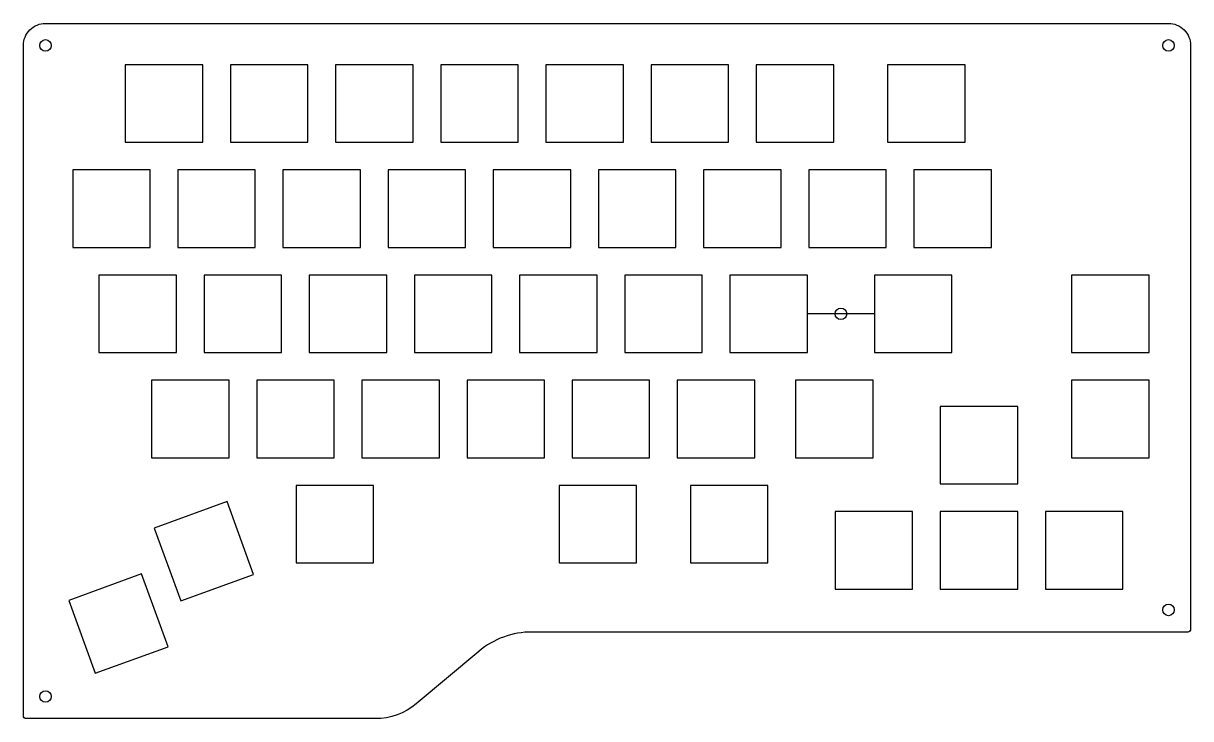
# Model space of a CAD drawing. Header units: millimetres. Extents: x 235 to 446, y -131 to -5.
import ezdxf

# ---------------------------------------------------------------- set-up
doc = ezdxf.new("R2010")
doc.units = ezdxf.units.MM
doc.layers.get('0').update_dxf_attribs({"linetype": 'CONTINUOUS'})

msp = doc.modelspace()

# ---------------------------------------------------------------- linework, layer by layer
for p, q in [((383.2, -57.5), (377.14, -57.5)), ((389.27, -57.5), (383.2, -57.5))]:
    msp.add_line(p, q)
msp.add_lwpolyline([(442.39, -5, -0.414214), (446.39, -9), (446.39, -114.5, -0.414214), (445.89, -115), (327.39, -115, 0.176327), (317.75, -118.51), (306.48, -127.97, -0.176327), (299.08, -130.66), (235.98, -130.66, -0.414214), (235.48, -130.16), (235.48, -9, -0.414214), (239.48, -5)], format="xyb", close=True)
for points in [[(267.89, -12.5), (253.89, -12.5), (253.89, -26.5), (267.89, -26.5)], [(286.89, -12.5), (272.89, -12.5), (272.89, -26.5), (286.89, -26.5)], [(305.89, -12.5), (291.89, -12.5), (291.89, -26.5), (305.89, -26.5)], [(324.89, -12.5), (310.89, -12.5), (310.89, -26.5), (324.89, -26.5)], [(343.89, -12.5), (329.89, -12.5), (329.89, -26.5), (343.89, -26.5)], [(362.89, -12.5), (348.89, -12.5), (348.89, -26.5), (362.89, -26.5)], [(381.89, -12.5), (367.89, -12.5), (367.89, -26.5), (381.89, -26.5)], [(405.64, -26.5), (405.64, -12.5), (391.64, -12.5), (391.64, -26.5)], [(258.39, -31.5), (244.39, -31.5), (244.39, -45.5), (258.39, -45.5)], [(277.39, -31.5), (263.39, -31.5), (263.39, -45.5), (277.39, -45.5)], [(296.39, -31.5), (282.39, -31.5), (282.39, -45.5), (296.39, -45.5)], [(315.39, -31.5), (301.39, -31.5), (301.39, -45.5), (315.39, -45.5)], [(334.39, -31.5), (320.39, -31.5), (320.39, -45.5), (334.39, -45.5)], [(353.39, -31.5), (339.39, -31.5), (339.39, -45.5), (353.39, -45.5)], [(372.39, -31.5), (358.39, -31.5), (358.39, -45.5), (372.39, -45.5)], [(391.39, -31.5), (377.39, -31.5), (377.39, -45.5), (391.39, -45.5)], [(410.39, -31.5), (396.39, -31.5), (396.39, -45.5), (410.39, -45.5)], [(249.14, -64.5), (263.14, -64.5), (263.14, -50.5), (249.14, -50.5)], [(282.14, -50.5), (268.14, -50.5), (268.14, -64.5), (282.14, -64.5)], [(301.14, -50.5), (287.14, -50.5), (287.14, -64.5), (301.14, -64.5)], [(320.14, -50.5), (306.14, -50.5), (306.14, -64.5), (320.14, -64.5)], [(339.14, -50.5), (325.14, -50.5), (325.14, -64.5), (339.14, -64.5)], [(358.14, -50.5), (344.14, -50.5), (344.14, -64.5), (358.14, -64.5)], [(377.14, -50.5), (363.14, -50.5), (363.14, -64.5), (377.14, -64.5)], [(403.27, -50.5), (389.27, -50.5), (389.27, -64.5), (403.27, -64.5)], [(438.89, -64.5), (438.89, -50.5), (424.89, -50.5), (424.89, -64.5)], [(258.64, -83.5), (272.64, -83.5), (272.64, -69.5), (258.64, -69.5)], [(277.64, -69.5), (277.64, -83.5), (291.64, -83.5), (291.64, -69.5)], [(310.64, -69.5), (296.64, -69.5), (296.64, -83.5), (310.64, -83.5)], [(329.64, -83.5), (329.64, -69.5), (315.64, -69.5), (315.64, -83.5)], [(348.64, -69.5), (334.64, -69.5), (334.64, -83.5), (348.64, -83.5)], [(367.64, -83.5), (367.64, -69.5), (353.64, -69.5), (353.64, -83.5)], [(389.02, -83.5), (389.02, -69.5), (375.02, -69.5), (375.02, -83.5)], [(424.89, -69.5), (424.89, -83.5), (438.89, -83.5), (438.89, -69.5)], [(415.14, -88.25), (415.14, -74.25), (401.14, -74.25), (401.14, -88.25)], [(298.77, -102.5), (298.77, -88.5), (284.77, -88.5), (284.77, -102.5)], [(346.27, -102.5), (346.27, -88.5), (332.27, -88.5), (332.27, -102.5)], [(370.02, -88.5), (356.02, -88.5), (356.02, -102.5), (370.02, -102.5)], [(277.08, -104.59), (272.29, -91.44), (259.14, -96.22), (263.93, -109.38)], [(396.14, -107.25), (396.14, -93.25), (382.14, -93.25), (382.14, -107.25)], [(415.14, -93.25), (401.14, -93.25), (401.14, -107.25), (415.14, -107.25)], [(434.14, -93.25), (420.14, -93.25), (420.14, -107.25), (434.14, -107.25)], [(261.62, -117.67), (256.83, -104.51), (243.68, -109.3), (248.47, -122.46)]]:
    msp.add_lwpolyline(points, close=True)
for centre in [(239.48, -9), (442.39, -9), (383.2, -57.5), (442.39, -111), (239.48, -126.66)]:
    msp.add_circle(centre, 1.05)

doc.saveas('drawing.dxf')
